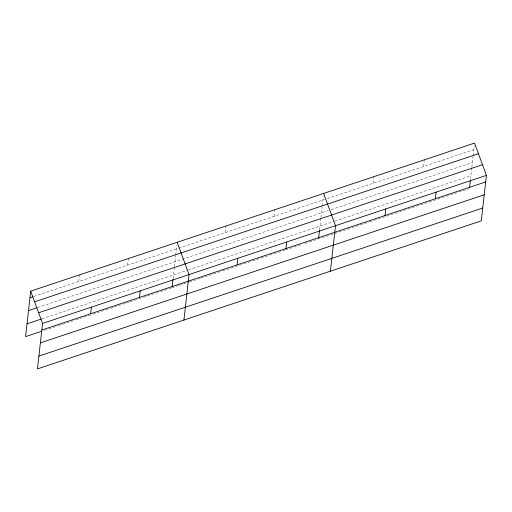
<?xml version="1.0" encoding="UTF-8"?>
<svg xmlns="http://www.w3.org/2000/svg" width="512" height="512" viewBox="0 0 512 512"><rect width="100%" height="100%" fill="white"/><g stroke="black" fill="none" stroke-linecap="round" stroke-linejoin="round"><path stroke-width="0.38" stroke-dasharray="2.56 1.92" d="M78.784 281.459L79.526 274.861M127.603 265.171L128.346 258.573M173.082 278.714L174.381 267.162M174.464 266.387L175.667 255.68M175.75 254.925L176.838 245.222M225.248 232.602L225.99 226.003M274.074 216.314L274.816 209.715M319.552 229.856L320.845 218.304M320.934 217.523L322.131 206.822M322.214 206.067L323.309 196.358M373.197 183.251L373.939 176.646M423.501 166.47L424.237 159.866M470.458 179.514L471.75 167.962M471.84 167.187L473.037 156.48M473.12 155.725L474.214 146.022M33.715 296.493L177.933 248.384M178.682 248.134L324.397 199.526M327.398 198.528L473.798 149.69M37.536 307.571L328.211 210.605M331.213 209.606L472.358 162.522M42.061 318.79L187.776 270.176M188.531 269.926L334.24 221.318M334.989 221.069L470.88 175.738M44.378 330.368L57.901 325.856M58.65 325.606L61.651 324.602M62.406 324.352L73.67 320.595M75.923 319.84L78.931 318.842M79.68 318.592L92.448 314.33M93.203 314.08L96.205 313.075M96.954 312.826L109.722 308.57M110.477 308.32L113.478 307.315M114.234 307.066L125.498 303.309M126.246 303.053L129.254 302.054M130.003 301.805L142.771 297.542M143.526 297.293L146.528 296.288M147.283 296.038L160.051 291.782M160.8 291.533L163.802 290.528M164.557 290.278L171.315 288.019M172.064 287.77L178.829 285.517M179.578 285.267L182.579 284.262M183.334 284.013L188.589 282.259M189.344 282.01L199.859 278.502M200.608 278.253L217.133 272.736M217.882 272.486L220.89 271.482M222.394 270.982L234.406 266.976M235.162 266.726L251.686 261.21M252.435 260.96L268.96 255.45M269.709 255.2L284.736 250.189M285.485 249.939L302.01 244.422M305.011 243.424L368.832 222.131M369.587 221.882L468.685 188.819"/><path stroke-width="0.77" d="M30.701 291.149L42.56 323.43L37.459 368.915L481.299 220.851L486.4 175.366L474.541 143.085L30.701 291.149L25.6 336.634L41.376 331.366M90.643 313.741L91.386 307.142M139.469 297.453L140.205 290.854M172.154 287.014L172.998 279.469M183.93 320.051L189.03 274.566L177.171 242.285M237.107 264.883L237.85 258.285M285.933 248.595L286.675 241.997M318.618 238.157L319.462 230.611M330.394 271.194L335.494 225.709L323.635 193.427M385.056 215.526L385.798 208.928M435.36 198.752L436.096 192.147M469.523 187.814L470.368 180.269M29.958 297.747L32.966 296.742M34.618 301.798L478.451 153.741M28.525 310.579L36.787 307.821M38.65 312.774L482.483 164.717M27.04 323.802L41.312 319.04M42.56 323.43L486.4 175.366M41.824 330.029L485.658 181.971M40.384 342.861L484.218 194.803M38.899 356.083L482.739 208.019"/></g></svg>
